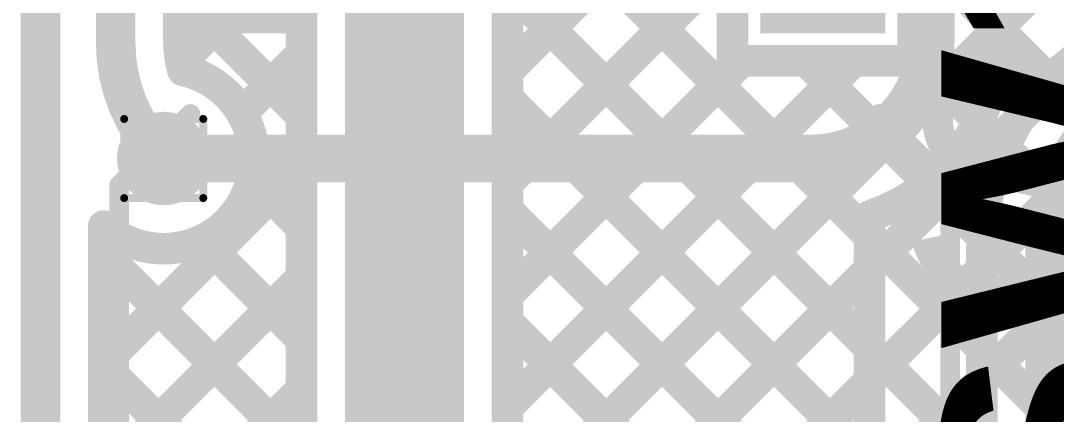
# Model space of a CAD drawing. Header units: inches. Extents: x -17 to 443, y -40 to 218.
# Drawn here: x 85.28 to 91.93, y 149.84 to 152.37 of the extents above; entities that cross this region are included whole.
import ezdxf

# ---------------------------------------------------------------- set-up
doc = ezdxf.new("R2010")
doc.units = ezdxf.units.IN
for name, color, linetype in [('Bottom Layer', 5, 'Continuous'), ('Drill Drawing', 1, 'Continuous'), ('Fabrication', 76, 'Continuous'), ('Top Layer', 1, 'Continuous'), ('Top Overlay', 2, 'Continuous'), ('Top Solder', 216, 'Continuous'), ('Via Holes', 16, 'Continuous')]:
    doc.layers.add(name, color=color, linetype=linetype)
doc.styles.add('Arial', font='', dxfattribs={"height": 0.2})
doc.styles.add('Arial Black_Bold', font='', dxfattribs={"height": 0.2})
doc.styles.get('Arial').set_extended_font_data('Arial')
doc.styles.get('Arial Black_Bold').set_extended_font_data('Arial Black', bold=True)

# ---------------------------------------------------------------- blocks, each defined once
blk = doc.blocks.new('TC_0522C_1_7_260G__87')
at = {"layer": 'Top Solder'}
for points in [[(2.3984, 2.2516), (3.6016, 2.2516), (3.6016, 1.4484), (2.3984, 1.4484)], [(2.3984, -1.4484), (3.6016, -1.4484), (3.6016, -2.2516), (2.3984, -2.2516)]]:
    blk.add_hatch(color=216, dxfattribs=at).paths.add_polyline_path(points)
at = {"layer": 'Top Overlay'}
for points in [[(-1.4224, 2.667, 0.127, 0.127, 0), (1.4224, 2.667, 0.127, 0.127, 0)], [(1.4224, 2.667, 0.127, 0.127, 0), (1.8796, 2.2098, 0.127, 0.127, 0)], [(1.8796, -2.2098, 0.127, 0.127, 0), (1.4224, -2.667, 0.127, 0.127, 0)], [(-1.4224, -2.667, 0.127, 0.127, 0), (1.4224, -2.667, 0.127, 0.127, 0)]]:
    blk.add_lwpolyline(points, format="xyseb", dxfattribs=at)
for points in [[(1.3906, 2.667, 0.0635, 0.0635, 1), (1.4542, 2.667, 0.0635, 0.0635, 1)], [(1.3906, 2.667, 0.0635, 0.0635, 1), (1.4542, 2.667, 0.0635, 0.0635, 1)], [(1.8478, 2.2098, 0.0635, 0.0635, 1), (1.9114, 2.2098, 0.0635, 0.0635, 1)], [(1.8478, -2.2098, 0.0635, 0.0635, 1), (1.9114, -2.2098, 0.0635, 0.0635, 1)], [(1.3906, -2.667, 0.0635, 0.0635, 1), (1.4542, -2.667, 0.0635, 0.0635, 1)], [(1.3906, -2.667, 0.0635, 0.0635, 1), (1.4542, -2.667, 0.0635, 0.0635, 1)]]:
    blk.add_lwpolyline(points, format="xyseb", close=True, dxfattribs=at)

msp = doc.modelspace()

# ---------------------------------------------------------------- hatches: boundary and pattern name
at = {"layer": 'Bottom Layer'}
h = msp.add_hatch(color=5, dxfattribs=at)
edge = h.paths.add_edge_path()
edge.add_arc((86.1957, 151.4869), 0.3, 0, 360)
at = {"layer": 'Top Layer'}
h = msp.add_hatch(color=1, dxfattribs=at)
edge = h.paths.add_edge_path()
edge.add_arc((86.1957, 151.4869), 0.3, 0, 360)
at = {"layer": 'Via Holes'}
h = msp.add_hatch(color=7, dxfattribs=at)
edge = h.paths.add_edge_path()
edge.add_arc((86.1957, 151.4869), 0.15, 0, 360)

# ---------------------------------------------------------------- linework, layer by layer
at = {"layer": 'Bottom Layer'}
for points in [[(91.5535, 152.3231, 0.2032, 0.2032, 0), (93.7187, 154.4884, 0.2032, 0.2032, 0)], [(90.7269, 150.7781, 0.2032, 0.2032, 0), (93.6196, 153.6707, 0.2032, 0.2032, 0)], [(91.1217, 152.2647, 0.3048, 0.3048, 0), (91.1217, 153.1427, 0.3048, 0.3048, 0)], [(90.7269, 150.0597, 0.2032, 0.2032, 0), (93.6196, 152.9523, 0.2032, 0.2032, 0)], [(91.5535, 152.2647, 0.2032, 0.2032, 0), (91.5535, 152.7563, 0.2032, 0.2032, 0)], [(91.1217, 152.2647, 0.3048, 0.3048, -0.414214), (90.3438, 151.4869, 0.3048, 0.3048, 0)], [(91.5535, 152.3165, 0.2032, 0.2032, 0), (93.7357, 150.1343, 0.2032, 0.2032, 0)], [(91.5535, 152.2647, 0.2032, 0.2032, -0.322695), (90.7269, 151.1173, 0.2032, 0.2032, 0)], [(90.7269, 149.3412, 0.2032, 0.2032, 0), (93.6196, 152.2339, 0.2032, 0.2032, 0)], [(91.4265, 151.7251, 0.2032, 0.2032, 0), (93.7357, 149.4159, 0.2032, 0.2032, 0)], [(86.1957, 151.4869, 0.3048, 0.3048, 0), (90.3438, 151.4869, 0.3048, 0.3048, 0)], [(90.7269, 148.6228, 0.2032, 0.2032, 0), (93.6196, 151.5155, 0.2032, 0.2032, 0)], [(91.107, 151.3262, 0.2032, 0.2032, 0), (93.7357, 148.6974, 0.2032, 0.2032, 0)], [(90.7269, 139.4971, 0.2032, 0.2032, 0), (90.7269, 151.1173, 0.2032, 0.2032, 0)], [(90.7269, 150.9878, 0.2032, 0.2032, 0), (93.7357, 147.979, 0.2032, 0.2032, 0)], [(90.7269, 150.2694, 0.2032, 0.2032, 0), (93.7357, 147.2606, 0.2032, 0.2032, 0)]]:
    msp.add_lwpolyline(points, format="xyseb", dxfattribs=at)
for points in [[(91.0455, 152.2647, 0.1524, 0.1524, 1), (91.1979, 152.2647, 0.1524, 0.1524, 1)], [(91.0455, 152.2647, 0.1524, 0.1524, 1), (91.1979, 152.2647, 0.1524, 0.1524, 1)], [(91.5027, 152.3231, 0.1016, 0.1016, 1), (91.6043, 152.3231, 0.1016, 0.1016, 1)], [(91.5027, 152.3165, 0.1016, 0.1016, 1), (91.6043, 152.3165, 0.1016, 0.1016, 1)], [(91.5027, 152.2647, 0.1016, 0.1016, 1), (91.6043, 152.2647, 0.1016, 0.1016, 1)], [(91.5027, 152.2647, 0.1016, 0.1016, 1), (91.6043, 152.2647, 0.1016, 0.1016, 1)], [(91.3757, 151.7251, 0.1016, 0.1016, 1), (91.4773, 151.7251, 0.1016, 0.1016, 1)], [(86.1195, 151.4869, 0.1524, 0.1524, 1), (86.2719, 151.4869, 0.1524, 0.1524, 1)], [(90.2676, 151.4869, 0.1524, 0.1524, 1), (90.42, 151.4869, 0.1524, 0.1524, 1)], [(90.2676, 151.4869, 0.1524, 0.1524, 1), (90.42, 151.4869, 0.1524, 0.1524, 1)], [(91.0562, 151.3262, 0.1016, 0.1016, 1), (91.1578, 151.3262, 0.1016, 0.1016, 1)], [(90.6761, 151.1173, 0.1016, 0.1016, 1), (90.7777, 151.1173, 0.1016, 0.1016, 1)], [(90.6761, 151.1173, 0.1016, 0.1016, 1), (90.7777, 151.1173, 0.1016, 0.1016, 1)], [(90.6761, 150.9878, 0.1016, 0.1016, 1), (90.7777, 150.9878, 0.1016, 0.1016, 1)], [(90.6761, 150.7781, 0.1016, 0.1016, 1), (90.7777, 150.7781, 0.1016, 0.1016, 1)], [(90.6761, 150.2694, 0.1016, 0.1016, 1), (90.7777, 150.2694, 0.1016, 0.1016, 1)], [(90.6761, 150.0597, 0.1016, 0.1016, 1), (90.7777, 150.0597, 0.1016, 0.1016, 1)]]:
    msp.add_lwpolyline(points, format="xyseb", close=True, dxfattribs=at)
at = {"layer": 'Drill Drawing'}
for points in [[(85.9417, 151.7409, 0.0508, 0.0508, 0), (86.4497, 151.7409, 0.0508, 0.0508, 0)], [(85.9417, 151.2329, 0.0508, 0.0508, 0), (85.9417, 151.7409, 0.0508, 0.0508, 0)], [(86.4497, 151.2329, 0.0508, 0.0508, 0), (86.4497, 151.7409, 0.0508, 0.0508, 0)], [(85.9417, 151.2329, 0.0508, 0.0508, 0), (86.4497, 151.2329, 0.0508, 0.0508, 0)]]:
    msp.add_lwpolyline(points, format="xyseb", dxfattribs=at)
for points in [[(85.929, 151.7409, 0.0254, 0.0254, 1), (85.9544, 151.7409, 0.0254, 0.0254, 1)], [(85.929, 151.7409, 0.0254, 0.0254, 1), (85.9544, 151.7409, 0.0254, 0.0254, 1)], [(86.437, 151.7409, 0.0254, 0.0254, 1), (86.4624, 151.7409, 0.0254, 0.0254, 1)], [(86.437, 151.7409, 0.0254, 0.0254, 1), (86.4624, 151.7409, 0.0254, 0.0254, 1)], [(85.929, 151.2329, 0.0254, 0.0254, 1), (85.9544, 151.2329, 0.0254, 0.0254, 1)], [(85.929, 151.2329, 0.0254, 0.0254, 1), (85.9544, 151.2329, 0.0254, 0.0254, 1)], [(86.437, 151.2329, 0.0254, 0.0254, 1), (86.4624, 151.2329, 0.0254, 0.0254, 1)], [(86.437, 151.2329, 0.0254, 0.0254, 1), (86.4624, 151.2329, 0.0254, 0.0254, 1)]]:
    msp.add_lwpolyline(points, format="xyseb", close=True, dxfattribs=at)
at = {"layer": 'Top Layer'}
for points in [[(85.4045, 139.6823, 0.254, 0.254, 0), (85.4045, 159.2401, 0.254, 0.254, 0)], [(85.8871, 152.2318, 0.254, 0.254, 0), (85.8871, 159.0283, 0.254, 0.254, 0)], [(86.2935, 152.2318, 0.2032, 0.2032, 0), (86.2935, 159.0283, 0.2032, 0.2032, 0)], [(87.7413, 141.8981, 0.762, 0.762, 0), (87.7413, 157.0749, 0.762, 0.762, 0)], [(87.0809, 147.6724, 0.2032, 0.2032, 0), (87.0809, 156.3858, 0.2032, 0.2032, 0)], [(89.8475, 152.1136, 0.2032, 0.2032, 0), (89.8475, 153.6724, 0.2032, 0.2032, 0)], [(88.4017, 141.8981, 0.2032, 0.2032, 0), (88.4017, 153.4942, 0.2032, 0.2032, 0)], [(88.4017, 152.045, 0.2032, 0.2032, 0), (89.8475, 153.4908, 0.2032, 0.2032, 0)], [(88.4017, 153.313, 0.2032, 0.2032, 0), (91.4479, 150.2668, 0.2032, 0.2032, 0)], [(86.3061, 152.1047, 0.2032, 0.2032, 0), (87.0809, 152.8795, 0.2032, 0.2032, 0)], [(88.4017, 151.3266, 0.2032, 0.2032, 0), (89.8475, 152.7724, 0.2032, 0.2032, 0)], [(86.2935, 152.5475, 0.2032, 0.2032, 0), (87.0809, 151.7601, 0.2032, 0.2032, 0)], [(88.4017, 152.5946, 0.2032, 0.2032, 0), (91.4479, 149.5484, 0.2032, 0.2032, 0)], [(91.0063, 152.1136, 0.2032, 0.2032, 0), (91.0063, 152.5749, 0.2032, 0.2032, 0)], [(88.4017, 149.1713, 0.2032, 0.2032, 0), (91.7471, 152.5167, 0.2032, 0.2032, 0)], [(91.3532, 152.5167, 0.2032, 0.2032, 0), (91.8837, 151.9863, 0.2032, 0.2032, 0)], [(91.4479, 150.9117, 0.2032, 0.2032, -0.414214), (92.9908, 152.4546, 0.2032, 0.2032, 0)], [(86.1957, 151.4869, 0.254, 0.254, -0.198912), (85.8871, 152.2318, 0.254, 0.254, 0)], [(86.3187, 152.0531, 0.2032, 0.2032, -0.070079), (86.2935, 152.2318, 0.2032, 0.2032, 0)], [(86.6971, 151.7772, 0.2032, 0.2032, 0), (87.0809, 152.161, 0.2032, 0.2032, 0)], [(91.0063, 152.1453, 0.2032, 0.2032, 0), (91.591, 151.5606, 0.2032, 0.2032, 0)], [(88.4017, 150.6081, 0.2032, 0.2032, 0), (89.9072, 152.1136, 0.2032, 0.2032, 0)], [(88.4017, 149.8897, 0.2032, 0.2032, 0), (90.6256, 152.1136, 0.2032, 0.2032, 0)], [(89.8475, 152.1136, 0.2032, 0.2032, 0), (91.0063, 152.1136, 0.2032, 0.2032, 0)], [(90.3195, 152.1136, 0.2032, 0.2032, 0), (91.4496, 150.9836, 0.2032, 0.2032, 0)], [(86.3187, 152.0531, 0.2032, 0.2032, -0.352852), (86.7751, 151.4869, 0.2032, 0.2032, 0)], [(91.8543, 150.9117, 0.254, 0.254, -0.414214), (92.9908, 152.0482, 0.254, 0.254, 0)], [(88.4017, 151.8762, 0.2032, 0.2032, 0), (91.4479, 148.83, 0.2032, 0.2032, 0)], [(88.4017, 148.4529, 0.2032, 0.2032, 0), (91.6895, 151.7407, 0.2032, 0.2032, 0)], [(86.7751, 151.4869, 0.2032, 0.2032, -0.646995), (85.8109, 151.0537, 0.2032, 0.2032, 0)], [(85.8109, 150.1726, 0.2032, 0.2032, 0), (87.0809, 151.4426, 0.2032, 0.2032, 0)], [(86.7613, 151.3613, 0.2032, 0.2032, 0), (87.0809, 151.0417, 0.2032, 0.2032, 0)], [(88.4017, 151.1578, 0.2032, 0.2032, 0), (91.4479, 148.1116, 0.2032, 0.2032, 0)], [(85.8109, 139.6823, 0.2032, 0.2032, 0), (85.8109, 151.0537, 0.2032, 0.2032, 0)], [(85.8109, 150.891, 0.2032, 0.2032, 0), (85.9053, 150.9855, 0.2032, 0.2032, 0)], [(86.4418, 150.9624, 0.2032, 0.2032, 0), (87.0809, 150.3233, 0.2032, 0.2032, 0)], [(91.4479, 143.36, 0.2032, 0.2032, 0), (91.4479, 150.9117, 0.2032, 0.2032, 0)], [(91.8543, 143.36, 0.254, 0.254, 0), (91.8543, 150.9117, 0.254, 0.254, 0)], [(85.8109, 150.8749, 0.2032, 0.2032, 0), (87.0809, 149.6049, 0.2032, 0.2032, 0)], [(88.4017, 147.7345, 0.2032, 0.2032, 0), (91.4479, 150.7807, 0.2032, 0.2032, 0)], [(85.8109, 149.4542, 0.2032, 0.2032, 0), (87.0809, 150.7242, 0.2032, 0.2032, 0)], [(88.4017, 150.4393, 0.2032, 0.2032, 0), (91.4479, 147.3931, 0.2032, 0.2032, 0)], [(85.8109, 150.1564, 0.2032, 0.2032, 0), (87.0809, 148.8864, 0.2032, 0.2032, 0)], [(88.4017, 147.016, 0.2032, 0.2032, 0), (91.4479, 150.0622, 0.2032, 0.2032, 0)], [(85.8109, 148.7358, 0.2032, 0.2032, 0), (87.0809, 150.0058, 0.2032, 0.2032, 0)]]:
    msp.add_lwpolyline(points, format="xyseb", dxfattribs=at)
for points in [[(85.8236, 152.2318, 0.127, 0.127, 1), (85.9506, 152.2318, 0.127, 0.127, 1)], [(85.8236, 152.2318, 0.127, 0.127, 1), (85.9506, 152.2318, 0.127, 0.127, 1)], [(86.2427, 152.2318, 0.1016, 0.1016, 1), (86.3443, 152.2318, 0.1016, 0.1016, 1)], [(86.2427, 152.2318, 0.1016, 0.1016, 1), (86.3443, 152.2318, 0.1016, 0.1016, 1)], [(87.0301, 152.161, 0.1016, 0.1016, 1), (87.1317, 152.161, 0.1016, 0.1016, 1)], [(90.9555, 152.1453, 0.1016, 0.1016, 1), (91.0571, 152.1453, 0.1016, 0.1016, 1)], [(86.2553, 152.1047, 0.1016, 0.1016, 1), (86.3569, 152.1047, 0.1016, 0.1016, 1)], [(89.7967, 152.1136, 0.1016, 0.1016, 1), (89.8983, 152.1136, 0.1016, 0.1016, 1)], [(89.7967, 152.1136, 0.1016, 0.1016, 1), (89.8983, 152.1136, 0.1016, 0.1016, 1)], [(89.8564, 152.1136, 0.1016, 0.1016, 1), (89.958, 152.1136, 0.1016, 0.1016, 1)], [(90.2687, 152.1136, 0.1016, 0.1016, 1), (90.3703, 152.1136, 0.1016, 0.1016, 1)], [(90.5748, 152.1136, 0.1016, 0.1016, 1), (90.6764, 152.1136, 0.1016, 0.1016, 1)], [(90.9555, 152.1136, 0.1016, 0.1016, 1), (91.0571, 152.1136, 0.1016, 0.1016, 1)], [(90.9555, 152.1136, 0.1016, 0.1016, 1), (91.0571, 152.1136, 0.1016, 0.1016, 1)], [(86.2679, 152.0531, 0.1016, 0.1016, 1), (86.3695, 152.0531, 0.1016, 0.1016, 1)], [(86.2679, 152.0531, 0.1016, 0.1016, 1), (86.3695, 152.0531, 0.1016, 0.1016, 1)], [(88.3509, 152.045, 0.1016, 0.1016, 1), (88.4525, 152.045, 0.1016, 0.1016, 1)], [(91.8329, 151.9863, 0.1016, 0.1016, 1), (91.9345, 151.9863, 0.1016, 0.1016, 1)], [(88.3509, 151.8762, 0.1016, 0.1016, 1), (88.4525, 151.8762, 0.1016, 0.1016, 1)], [(86.6463, 151.7772, 0.1016, 0.1016, 1), (86.7479, 151.7772, 0.1016, 0.1016, 1)], [(87.0301, 151.7601, 0.1016, 0.1016, 1), (87.1317, 151.7601, 0.1016, 0.1016, 1)], [(91.6387, 151.7407, 0.1016, 0.1016, 1), (91.7403, 151.7407, 0.1016, 0.1016, 1)], [(91.5402, 151.5606, 0.1016, 0.1016, 1), (91.6418, 151.5606, 0.1016, 0.1016, 1)], [(86.1322, 151.4869, 0.127, 0.127, 1), (86.2592, 151.4869, 0.127, 0.127, 1)], [(86.7243, 151.4869, 0.1016, 0.1016, 1), (86.8259, 151.4869, 0.1016, 0.1016, 1)], [(86.7243, 151.4869, 0.1016, 0.1016, 1), (86.8259, 151.4869, 0.1016, 0.1016, 1)], [(87.0301, 151.4426, 0.1016, 0.1016, 1), (87.1317, 151.4426, 0.1016, 0.1016, 1)], [(86.7105, 151.3613, 0.1016, 0.1016, 1), (86.8121, 151.3613, 0.1016, 0.1016, 1)], [(88.3509, 151.3266, 0.1016, 0.1016, 1), (88.4525, 151.3266, 0.1016, 0.1016, 1)], [(88.3509, 151.1578, 0.1016, 0.1016, 1), (88.4525, 151.1578, 0.1016, 0.1016, 1)], [(85.7601, 151.0537, 0.1016, 0.1016, 1), (85.8617, 151.0537, 0.1016, 0.1016, 1)], [(85.7601, 151.0537, 0.1016, 0.1016, 1), (85.8617, 151.0537, 0.1016, 0.1016, 1)], [(87.0301, 151.0417, 0.1016, 0.1016, 1), (87.1317, 151.0417, 0.1016, 0.1016, 1)], [(85.8545, 150.9855, 0.1016, 0.1016, 1), (85.9561, 150.9855, 0.1016, 0.1016, 1)], [(86.391, 150.9624, 0.1016, 0.1016, 1), (86.4926, 150.9624, 0.1016, 0.1016, 1)], [(91.3988, 150.9836, 0.1016, 0.1016, 1), (91.5004, 150.9836, 0.1016, 0.1016, 1)], [(85.7601, 150.891, 0.1016, 0.1016, 1), (85.8617, 150.891, 0.1016, 0.1016, 1)], [(91.3971, 150.9117, 0.1016, 0.1016, 1), (91.4987, 150.9117, 0.1016, 0.1016, 1)], [(91.3971, 150.9117, 0.1016, 0.1016, 1), (91.4987, 150.9117, 0.1016, 0.1016, 1)], [(91.7908, 150.9117, 0.127, 0.127, 1), (91.9178, 150.9117, 0.127, 0.127, 1)], [(91.7908, 150.9117, 0.127, 0.127, 1), (91.9178, 150.9117, 0.127, 0.127, 1)], [(85.7601, 150.8749, 0.1016, 0.1016, 1), (85.8617, 150.8749, 0.1016, 0.1016, 1)], [(91.3971, 150.7807, 0.1016, 0.1016, 1), (91.4987, 150.7807, 0.1016, 0.1016, 1)], [(87.0301, 150.7242, 0.1016, 0.1016, 1), (87.1317, 150.7242, 0.1016, 0.1016, 1)], [(88.3509, 150.6081, 0.1016, 0.1016, 1), (88.4525, 150.6081, 0.1016, 0.1016, 1)], [(88.3509, 150.4393, 0.1016, 0.1016, 1), (88.4525, 150.4393, 0.1016, 0.1016, 1)], [(87.0301, 150.3233, 0.1016, 0.1016, 1), (87.1317, 150.3233, 0.1016, 0.1016, 1)], [(91.3971, 150.2668, 0.1016, 0.1016, 1), (91.4987, 150.2668, 0.1016, 0.1016, 1)], [(85.7601, 150.1726, 0.1016, 0.1016, 1), (85.8617, 150.1726, 0.1016, 0.1016, 1)], [(85.7601, 150.1564, 0.1016, 0.1016, 1), (85.8617, 150.1564, 0.1016, 0.1016, 1)], [(91.3971, 150.0622, 0.1016, 0.1016, 1), (91.4987, 150.0622, 0.1016, 0.1016, 1)], [(87.0301, 150.0058, 0.1016, 0.1016, 1), (87.1317, 150.0058, 0.1016, 0.1016, 1)], [(88.3509, 149.8897, 0.1016, 0.1016, 1), (88.4525, 149.8897, 0.1016, 0.1016, 1)]]:
    msp.add_lwpolyline(points, format="xyseb", close=True, dxfattribs=at)

# ---------------------------------------------------------------- block references
at = {"rotation": 90}
msp.add_blockref('TC_0522C_1_7_260G__87', (88.5769, 149.893), dxfattribs=at)

# ---------------------------------------------------------------- texts
at = {"layer": 'Fabrication', "style": 'Arial'}
msp.add_text('Stiffener Area', height=1.524, dxfattribs=at).set_placement((90.9031, 150.5879))
at = {"layer": 'Top Overlay', "style": 'Arial Black_Bold'}
msp.add_text('SW1', height=1.27, rotation=90, dxfattribs=at).set_placement((92.4583, 148.9132))

doc.saveas('drawing.dxf')
